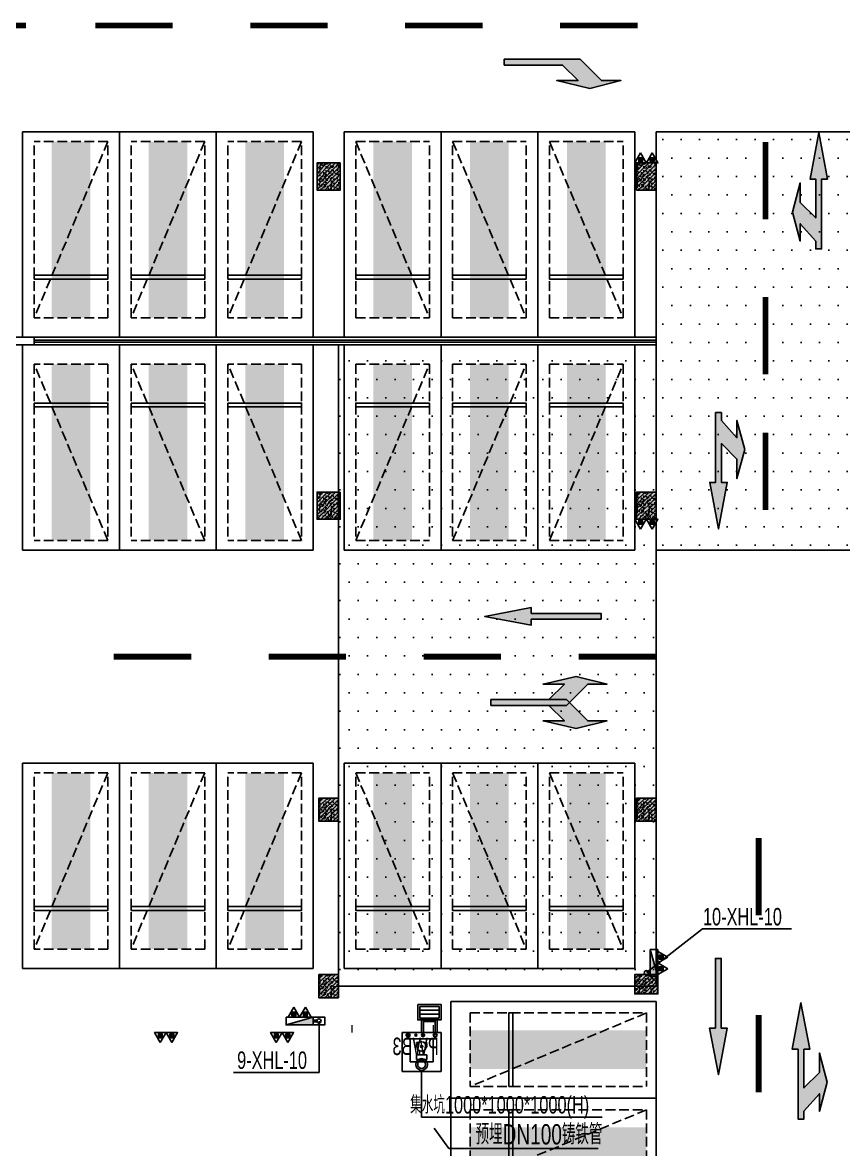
# Model space of a CAD drawing. Extents: x -1338203 to 1886333, y -783476 to 1038610.
# Drawn here: x 701105 to 722294, y -378721 to -349622 of the extents above; entities that cross this region are included whole.
import ezdxf

# ---------------------------------------------------------------- set-up
doc = ezdxf.new("R2010")
doc.units = 0
doc.header["$LTSCALE"] = 1000
doc.header["$MEASUREMENT"] = 0
doc.linetypes.add('A-001-平面B2$0$__DASH', pattern=[0.35, 0.25, -0.1])
doc.linetypes.add('负二层集水坑及排水沟$0$负二层集水坑及排水沟$0$CONTINOUS', pattern=[0])
for name, color, linetype in [('A-001-平面参照B2$0$0A-E-STRS-RAIL', 163, 'Continuous'), ('A-001-平面参照B2$0$0A-ELEV-LINE2', 8, 'Continuous'), ('A-001-平面参照B2$0$AUDIT_D_210610200414-0', 40, 'Continuous'), ('A-001-平面参照B2$0$AUDIT_D_230227194758-1', 52, 'Continuous'), ('A-001-车位参照B2$0$A-001-车位参照B2$0$0A-P-PKNG-CAR(A)', 43, 'Continuous'), ('M001-预留预埋B2$0$0M-A-LD', 4, 'Continuous'), ('p-a-regular', 5, 'Continuous'), ('S001地下二墙柱$0$S001地下二墙柱$0$0S-CC-LINE', 52, 'Continuous'), ('S001地下二墙柱$0$S001地下二墙柱$0$0S-CW-HATCH', 251, 'Continuous'), ('S001地下二墙柱$0$S001地下二墙柱$0$0S-CW-HATCH-UP', 251, 'Continuous'), ('中心线', 42, 'Continuous'), ('地面指向箭头', 7, 'Continuous'), ('负二层消火栓$0$负二层消火栓$0$0P-ACC-FH', 7, 'Continuous'), ('负二层消火栓$0$负二层消火栓$0$0P-DIM-FH', 3, 'Continuous'), ('负二层消火栓$0$负二层消火栓$0$0P-PIPE-FH', 1, 'Continuous'), ('负二层消火栓$0$负二层消火栓$0$0P-VPIPE-FH', 1, 'Continuous'), ('负二层消火栓$0$负二层消火栓$1$0P-EQUIP-FH', 7, 'Continuous'), ('负二层集水坑及排水沟$0$负二层集水坑及排水沟$0$0P-A-LEAD', 3, 'Continuous'), ('负二层集水坑及排水沟$0$负二层集水坑及排水沟$0$P001-预留预埋-B1$0$P001-预留预埋-B1$0$0P-EQUIP-WW', 7, 'Continuous'), ('负二层集水坑及排水沟$0$负二层集水坑及排水沟$0$给排水设备', 7, '负二层集水坑及排水沟$0$负二层集水坑及排水沟$0$CONTINOUS')]:
    doc.layers.add(name, color=color, linetype=linetype)
doc.styles.add('A-001-平面参照B2$0$AAD-TXT', font='AAD-TXT', dxfattribs={"width": 0.7, "bigfont": 'AAD-HZTXT'})
doc.styles.add('负二层消火栓$0$负二层消火栓$0$AAD-S', font='aad-s.shx', dxfattribs={"width": 0.7, "bigfont": 'aad-hztxt.shx'})
doc.styles.add('负二层集水坑及排水沟$0$负二层集水坑及排水沟$0$AAD-S', font='aad-s.shx', dxfattribs={"width": 0.7, "bigfont": 'aad-hztxt.shx'})
doc.styles.add('负二层集水坑及排水沟$0$负二层集水坑及排水沟$0$AAD-TXT', font='AAD-TXT.shx', dxfattribs={"width": 0.7, "height": 3, "bigfont": 'AAD-HZTXT.shx'})
doc.styles.add('负二层集水坑及排水沟$0$负二层集水坑及排水沟$0$P001-预留预埋-B1$0$P001-预留预埋-B1$0$AAD-TXT', font='AAD-TXT.shx', dxfattribs={"width": 0.7, "height": 3, "bigfont": 'AAD-HZTXT.shx'})
pattern_1 = [(0, (-766365.37, 163610.93), (238.125, 476.25), [0, -476.25])]

# ---------------------------------------------------------------- blocks, each defined once
blk = doc.blocks.new('A-001-平面参照B2')
at = {"layer": 'A-001-平面参照B2$0$0A-ELEV-LINE2'}
h = blk.add_hatch(dxfattribs=at)
h.set_pattern_fill('DOTS', color=256, scale=300)
h.set_pattern_definition(pattern_1)
h.paths.add_polyline_path([(-48909, -188836), (-38109, -188836), (-38109, -199636), (-48909, -199636)])
h = blk.add_hatch(dxfattribs=at)
h.set_pattern_fill('DOTS', color=256, scale=300)
h.set_pattern_definition(pattern_1)
h.paths.add_polyline_path([(-57109, -194336), (-57109, -210893), (-48909, -210893), (-48909, -194336)])
at = {"layer": 'A-001-平面参照B2$0$0A-E-STRS-RAIL'}
for points in [[(-48909, -194211), (-64959, -194211)], [(-48909, -194261), (-64959, -194261)]]:
    blk.add_lwpolyline(points, dxfattribs=at)
at = {"layer": 'A-001-平面参照B2$0$AUDIT_D_210610200414-0', "ltscale": 0.002}
for points in [[(-48909, -188836), (-38109, -188836), (-38109, -199636), (-48909, -199636)], [(-57109, -194336), (-57109, -210893), (-48909, -210893), (-48909, -194336)]]:
    blk.add_lwpolyline(points, close=True, dxfattribs=at)
at = {"layer": 'A-001-平面参照B2$0$AUDIT_D_230227194758-1'}
for points in [[(-48909, -194136), (-106109, -194136)], [(-48909, -194336), (-106109, -194336)], [(-64959, -194136), (-64959, -194336)]]:
    blk.add_lwpolyline(points, dxfattribs=at)
at = {"insert": (-48355, -211555), "char_height": 0.2, "width": 0.395, "attachment_point": 1, "style": 'A-001-平面参照B2$0$AAD-TXT'}
blk.add_mtext('（结）', dxfattribs=at)
blk = doc.blocks.new('负二层集水坑及排水沟$0$负二层集水坑及排水沟$0$P001-预留预埋-B1$0$EREF')
at = {"layer": '负二层集水坑及排水沟$0$负二层集水坑及排水沟$0$P001-预留预埋-B1$0$P001-预留预埋-B1$0$0P-EQUIP-WW'}
for p, q in [((81104, 163835), (81104, 163235)), ((81704, 163835), (81104, 163835)), ((81704, 163235), (81704, 163835)), ((81748, 163902), (81730, 163920)), ((81767, 163905), (81733, 163939)), ((81777, 163917), (81745, 163949)), ((81274, 163735), (81337, 163735)), ((81274, 163735), (81274, 163719)), ((81274, 163719), (81317, 163719)), ((81274, 163706), (81306, 163706)), ((81274, 163706), (81274, 163615)), ((81274, 163615), (81285, 163615)), ((81471, 163735), (81534, 163735)), ((81491, 163719), (81534, 163719)), ((81502, 163706), (81534, 163706)), ((81523, 163615), (81534, 163615)), ((81534, 163735), (81534, 163719)), ((81534, 163706), (81534, 163615)), ((81270, 163416), (81538, 163416)), ((81270, 163416), (81270, 163295)), ((81270, 163295), (81538, 163295)), ((81328, 163289), (81480, 163289)), ((81328, 163289), (81328, 163280)), ((81328, 163280), (81480, 163280)), ((81345, 163529), (81345, 163416)), ((81345, 163295), (81345, 163289)), ((81345, 163280), (81345, 163252)), ((81463, 163529), (81463, 163416)), ((81463, 163295), (81463, 163289)), ((81463, 163280), (81463, 163252)), ((81480, 163289), (81480, 163280)), ((81538, 163416), (81538, 163295)), ((81104, 163235), (81704, 163235))]:
    blk.add_line(p, q, dxfattribs=at)
blk.add_lwpolyline([(80904, 163992), (80904, 162992), (81904, 162992), (81904, 163992)], close=True, dxfattribs=at)
for centre, radius in [((81054, 163926), 50), ((81054, 163926), 35), ((81369, 163926), 40), ((81369, 163926), 25), ((81554, 163926), 25), ((81554, 163926), 15), ((81754, 163926), 50), ((81754, 163926), 25), ((81404, 163635), 121), ((81404, 163635), 27), ((81404, 163170), 151), ((81404, 163170), 102)]:
    blk.add_circle(centre, radius, dxfattribs=at)
at = {"layer": '负二层集水坑及排水沟$0$负二层集水坑及排水沟$0$P001-预留预埋-B1$0$P001-预留预埋-B1$0$0P-EQUIP-WW', "style": '负二层集水坑及排水沟$0$负二层集水坑及排水沟$0$P001-预留预埋-B1$0$P001-预留预埋-B1$0$AAD-TXT', "width": 0.7}
blk.add_text('PWB3', height=450, dxfattribs=at).set_placement((80962, 163414, 3000))
blk = doc.blocks.new('负二层集水坑及排水沟')
at = {"layer": '负二层集水坑及排水沟$0$负二层集水坑及排水沟$0$给排水设备'}
h = blk.add_hatch(dxfattribs=at)
h.set_pattern_fill('STEEL', color=256, scale=150, angle=495)
h.set_pattern_definition([(180, (-263138.75, -252459.28), (-2e-05, -238.125), []), (180, (-263222.94, -252543.47), (-2e-05, -238.125), [])])
h.paths.add_polyline_path([(-54909, -211766), (-54609, -211766), (-54609, -211893), (-54909, -211893)])
at = {"layer": '负二层集水坑及排水沟$0$负二层集水坑及排水沟$0$0P-A-LEAD'}
for p, q in [((-54959, -213093), (-54959, -214272)), ((-54959, -214272), (-50300, -214272)), ((-54635, -214562), (-54259, -215086)), ((-54259, -215086), (-50399, -215086))]:
    blk.add_line(p, q, dxfattribs=at)
at = {"layer": '负二层集水坑及排水沟$0$负二层集水坑及排水沟$0$给排水设备'}
for p, q in [((-54509, -211516), (-55009, -211516)), ((-54509, -211616), (-55009, -211616))]:
    blk.add_line(p, q, dxfattribs=at)
for points in [[(-55059, -211366), (-54459, -211366), (-54459, -211766), (-55059, -211766)], [(-55009, -211416), (-54509, -211416), (-54509, -211716), (-55009, -211716)], [(-54959, -212093), (-54959, -211766), (-54559, -211766), (-54559, -212093)], [(-54909, -211766), (-54609, -211766), (-54609, -212093), (-54909, -212093)]]:
    blk.add_lwpolyline(points, close=True, dxfattribs=at)
at = {"layer": '负二层集水坑及排水沟$0$负二层集水坑及排水沟$0$给排水设备', "xscale": -1}
blk.add_blockref('负二层集水坑及排水沟$0$负二层集水坑及排水沟$0$P001-预留预埋-B1$0$EREF', (26445, -376086), dxfattribs=at)
at = {"layer": '负二层集水坑及排水沟$0$负二层集水坑及排水沟$0$0P-A-LEAD', "color": 7, "width": 0.7}
for s, height, style, p in [('集水坑1000*1000*1000(H)', 450, '负二层集水坑及排水沟$0$负二层集水坑及排水沟$0$AAD-S', (-55255, -214182)), ('预埋DN100铸铁管', 525, '负二层集水坑及排水沟$0$负二层集水坑及排水沟$0$AAD-TXT', (-53566, -214981))]:
    blk.add_text(s, height=height, dxfattribs=dict(at, style=style)).set_placement(p)
blk = doc.blocks.new('M001-预留预埋B2')
at = {"layer": 'M001-预留预埋B2$0$0M-A-LD', "elevation": 3000}
blk.add_lwpolyline([(-54657, -211893, 0, 0, 0), (-56757, -211893, 30, 30, 0), (-56757, -212094, 0, 0, 0), (-54657, -212093, 30, 30, 0), (-54657, -211895, 30, 30, 0)], format="xyseb", dxfattribs=at)
blk = doc.blocks.new('负二层消火栓$0$负二层消火栓$1$$TwtSys$00000546')
h = blk.add_hatch()
h.set_pattern_fill('ANSI31', color=256, scale=200, style=0)
h.set_pattern_definition([(45, (-38543.802, -6670.83), (-17.67767, 17.67767), [])])
h.paths.add_polyline_path([(-65, 174), (65, 174), (65, 44), (-65, 44)])
for points in [[(0, 344), (-198, 0), (198, 0)], [(-65, 174), (65, 174), (65, 44), (-65, 44)]]:
    blk.add_lwpolyline(points, close=True)
blk = doc.blocks.new('负二层消火栓$0$负二层消火栓$0$$TwtSys$00000434')
for p, q in [((-0.5, 0.5), (-0.5, -0.5)), ((-0.5, -0.5), (0.5, 0.5)), ((0.5, 0.5), (-0.5, 0.5)), ((0.5, -0.5), (0.5, 0.5)), ((-0.5, -0.5), (0.5, -0.5))]:
    blk.add_line(p, q)
blk.add_solid([(0.5, -0.5), (0.5, 0.5), (-0.5, -0.5)])
blk = doc.blocks.new('负二层消火栓')
at = {"layer": '负二层消火栓$0$负二层消火栓$0$0P-ACC-FH', "elevation": 0}
blk.add_lwpolyline([(-58458, -211693), (-58458, -211893), (-57459, -211893), (-57459, -211693)], close=True, dxfattribs=at)
at = {"layer": '负二层消火栓$0$负二层消火栓$0$0P-DIM-FH'}
for p, q in [((-49159, -210543, 0), (-47712, -209414, 0)), ((-47712, -209414, 0), (-45414, -209414, 0)), ((-57608, -211793), (-57608, -213119)), ((-57608, -213119), (-59811, -213119))]:
    blk.add_line(p, q, dxfattribs=at)
at = {"layer": '负二层消火栓$0$负二层消火栓$0$0P-PIPE-FH', "linetype": 'Continuous', "const_width": 82.5}
for points in [[(-49106, -210543), (-49059, -210543)], [(-57661, -211793), (-57758, -211793)]]:
    blk.add_lwpolyline(points, dxfattribs=at)
at = {"layer": '负二层消火栓$0$负二层消火栓$0$0P-VPIPE-FH', "linetype": 'Continuous'}
for centre in [(-49159, -210543), (-57608, -211793)]:
    blk.add_circle(centre, 52.5, dxfattribs=at)
at = {"layer": '负二层消火栓$0$负二层消火栓$0$0P-ACC-FH', "xscale": -700, "yscale": -200, "zscale": 700}
for p, rotation in [((-48959, -210293), 90), ((-58108, -211793), 180)]:
    blk.add_blockref('负二层消火栓$0$负二层消火栓$0$$TwtSys$00000434', p, dxfattribs=dict(at, rotation=rotation))
at = {"layer": '负二层消火栓$0$负二层消火栓$1$0P-EQUIP-FH', "yscale": 0.75, "zscale": 0.75}
for p, xscale in [((-49308, -189636), 0.75), ((-49010, -189636), 0.75), ((-58257, -211693, 800), -0.75), ((-57960, -211693, 800), -0.75)]:
    blk.add_blockref('负二层消火栓$0$负二层消火栓$1$$TwtSys$00000546', p, dxfattribs=dict(at, xscale=xscale))
at = {"layer": '负二层消火栓$0$负二层消火栓$1$0P-EQUIP-FH', "xscale": -0.75, "yscale": 0.75, "zscale": 0.75}
for p, rotation in [((-49308, -198836), 180), ((-49010, -198836), 180), ((-48859, -210145, 800), 270), ((-48859, -210442, 800), 270), ((-61705, -212093), 180), ((-61408, -212093), 180), ((-58710, -212093), 180), ((-58412, -212093), 180)]:
    blk.add_blockref('负二层消火栓$0$负二层消火栓$1$$TwtSys$00000546', p, dxfattribs=dict(at, rotation=rotation))
at = {"layer": '负二层消火栓$0$负二层消火栓$0$0P-DIM-FH', "color": 7, "style": '负二层消火栓$0$负二层消火栓$0$AAD-S', "width": 0.7}
for s, p in [('10-XHL-10', (-47697, -209324, 0)), ('9-XHL-10', (-59721, -213029))]:
    blk.add_text(s, height=450, dxfattribs=at).set_placement(p)
blk = doc.blocks.new('S001地下二墙柱')
at = {"layer": 'S001地下二墙柱$0$S001地下二墙柱$0$0S-CW-HATCH'}
h = blk.add_hatch(color=256, dxfattribs=at)
h.dxf.hatch_style = 1
h.paths.add_polyline_path([(-57059, -189636), (-57659, -189636), (-57659, -190336), (-57059, -190336)])
h = blk.add_hatch(color=256, dxfattribs=at)
h.dxf.hatch_style = 1
h.paths.add_polyline_path([(-48909, -189636), (-49409, -189636), (-49409, -190336), (-48909, -190336)])
h = blk.add_hatch(color=256, dxfattribs=at)
h.dxf.hatch_style = 1
h.paths.add_polyline_path([(-57059, -198136), (-57659, -198136), (-57659, -198836), (-57059, -198836)])
h = blk.add_hatch(color=256, dxfattribs=at)
h.dxf.hatch_style = 1
h.paths.add_polyline_path([(-48909, -198136), (-49409, -198136), (-49409, -198836), (-48909, -198836)])
h = blk.add_hatch(color=256, dxfattribs=at)
h.dxf.hatch_style = 1
h.paths.add_polyline_path([(-57109, -206036), (-57609, -206036), (-57609, -206636), (-57109, -206636)])
h = blk.add_hatch(color=256, dxfattribs=at)
h.dxf.hatch_style = 1
h.paths.add_polyline_path([(-48909, -206036), (-49409, -206036), (-49409, -206636), (-48909, -206636)])
h = blk.add_hatch(color=256, dxfattribs=at)
h.dxf.hatch_style = 1
h.paths.add_polyline_path([(-57109, -210593), (-57609, -210593), (-57609, -211193), (-57109, -211193)])
h = blk.add_hatch(color=256, dxfattribs=at)
h.dxf.hatch_style = 1
h.paths.add_polyline_path([(-48859, -210593), (-49459, -210593), (-49459, -211093), (-48859, -211093)])
at = {"layer": 'S001地下二墙柱$0$S001地下二墙柱$0$0S-CW-HATCH-UP'}
h = blk.add_hatch(dxfattribs=at)
h.set_pattern_fill('钢筋混凝土', color=256, scale=30)
h.set_pattern_definition([(45, (-24798.035, -180784.16), (-53.03301, 53.03301), []), (50, (-24798.04, -180784.16), (215.1781, -18.8256), [22.5, -247.5]), (355, (-24798.04, -180784.16), (-41.6254, 225.6576), [18, -198]), (100.4514, (-24780.1, -180785.73), (173.5528, 206.8319), [19.122, -210.3426]), (46.1842, (-24798.04, -180724.16), (320.1723, -49.6557), [33.75, -371.25]), (96.6356, (-24771.35, -180728.3), (280.3988, 292.2354), [28.683, -315.514]), (351.1842, (-24798.04, -180724.16), (280.3986, 292.2356), [27, -297]), (21, (-24768.04, -180739.16), (179.0721, -120.7857), [22.5, -247.5]), (326, (-24768.04, -180739.16), (72.9946, 217.545), [18, -198]), (71.4514, (-24753.11, -180749.23), (252.0668, 96.7591), [19.122, -210.3426]), (37.5, (-24798.035, -180784.16), (3.64796, 99.86816), [0, -195.6, 0, -201, 0, -198.75]), (7.5, (-24798.04, -180784.16), (78.92086, 118.3235), [0, -114.6, 0, -191.1, 0, -75.75]), (327.5, (-24864.935, -180784.16), (160.14673, -6.76646), [0, -75, 0, -234, 0, -310.5]), (317.5, (-24894.94, -180784.16), (174.95585, 30.0315), [0, -97.5, 0, -155.4, 0, -220.5])])
h.paths.add_polyline_path([(-57059, -189636), (-57659, -189636), (-57659, -190336), (-57059, -190336)])
h = blk.add_hatch(dxfattribs=at)
h.set_pattern_fill('钢筋混凝土', color=256, scale=30)
h.set_pattern_definition([(45, (-16598.03, -180784.16), (-53.03301, 53.03301), []), (50, (-16598.03, -180784.16), (215.1781, -18.8256), [22.5, -247.5]), (355, (-16598.03, -180784.16), (-41.6254, 225.6576), [18, -198]), (100.4514, (-16580.1, -180785.73), (173.5528, 206.8319), [19.122, -210.3426]), (46.1842, (-16598.03, -180724.16), (320.1723, -49.6557), [33.75, -371.25]), (96.6356, (-16571.35, -180728.3), (280.3988, 292.2354), [28.683, -315.514]), (351.1842, (-16598.03, -180724.16), (280.3986, 292.2356), [27, -297]), (21, (-16568.03, -180739.16), (179.0721, -120.7857), [22.5, -247.5]), (326, (-16568.03, -180739.16), (72.9946, 217.545), [18, -198]), (71.4514, (-16553.1, -180749.23), (252.0668, 96.7591), [19.122, -210.3426]), (37.5, (-16598.03, -180784.16), (3.64796, 99.86816), [0, -195.6, 0, -201, 0, -198.75]), (7.5, (-16598.03, -180784.16), (78.92086, 118.3235), [0, -114.6, 0, -191.1, 0, -75.75]), (327.5, (-16664.93, -180784.16), (160.14673, -6.76646), [0, -75, 0, -234, 0, -310.5]), (317.5, (-16694.93, -180784.16), (174.95585, 30.0315), [0, -97.5, 0, -155.4, 0, -220.5])])
h.paths.add_polyline_path([(-48909, -189636), (-49409, -189636), (-49409, -190336), (-48909, -190336)])
h = blk.add_hatch(dxfattribs=at)
h.set_pattern_fill('钢筋混凝土', color=256, scale=30)
h.set_pattern_definition([(45, (-24798.03, -189184.16), (-53.03301, 53.03301), []), (50, (-24798.03, -189184.16), (215.1781, -18.8256), [22.5, -247.5]), (355, (-24798.03, -189184.16), (-41.6254, 225.6576), [18, -198]), (100.4514, (-24780.1, -189185.73), (173.5528, 206.8319), [19.122, -210.3426]), (46.1842, (-24798.03, -189124.16), (320.1723, -49.6557), [33.75, -371.25]), (96.6356, (-24771.35, -189128.3), (280.3988, 292.2354), [28.683, -315.514]), (351.1842, (-24798.03, -189124.16), (280.3986, 292.2356), [27, -297]), (21, (-24768.03, -189139.16), (179.0721, -120.7857), [22.5, -247.5]), (326, (-24768.03, -189139.16), (72.9946, 217.545), [18, -198]), (71.4514, (-24753.1, -189149.23), (252.0668, 96.7591), [19.122, -210.3426]), (37.5, (-24798.03, -189184.16), (3.64796, 99.86816), [0, -195.6, 0, -201, 0, -198.75]), (7.5, (-24798.03, -189184.16), (78.92086, 118.3235), [0, -114.6, 0, -191.1, 0, -75.75]), (327.5, (-24864.93, -189184.16), (160.14673, -6.76646), [0, -75, 0, -234, 0, -310.5]), (317.5, (-24894.93, -189184.16), (174.95585, 30.0315), [0, -97.5, 0, -155.4, 0, -220.5])])
h.paths.add_polyline_path([(-57059, -198136), (-57659, -198136), (-57659, -198836), (-57059, -198836)])
h = blk.add_hatch(dxfattribs=at)
h.set_pattern_fill('钢筋混凝土', color=256, scale=30)
h.set_pattern_definition([(45, (-16598.03, -189184.16), (-53.03301, 53.03301), []), (50, (-16598.03, -189184.16), (215.1781, -18.8256), [22.5, -247.5]), (355, (-16598.03, -189184.16), (-41.6254, 225.6576), [18, -198]), (100.4514, (-16580.1, -189185.73), (173.5528, 206.8319), [19.122, -210.3426]), (46.1842, (-16598.03, -189124.16), (320.1723, -49.6557), [33.75, -371.25]), (96.6356, (-16571.35, -189128.3), (280.3988, 292.2354), [28.683, -315.514]), (351.1842, (-16598.03, -189124.16), (280.3986, 292.2356), [27, -297]), (21, (-16568.03, -189139.16), (179.0721, -120.7857), [22.5, -247.5]), (326, (-16568.03, -189139.16), (72.9946, 217.545), [18, -198]), (71.4514, (-16553.1, -189149.23), (252.0668, 96.7591), [19.122, -210.3426]), (37.5, (-16598.03, -189184.16), (3.64796, 99.86816), [0, -195.6, 0, -201, 0, -198.75]), (7.5, (-16598.03, -189184.16), (78.92086, 118.3235), [0, -114.6, 0, -191.1, 0, -75.75]), (327.5, (-16664.93, -189184.16), (160.14673, -6.76646), [0, -75, 0, -234, 0, -310.5]), (317.5, (-16694.93, -189184.16), (174.95585, 30.0315), [0, -97.5, 0, -155.4, 0, -220.5])])
h.paths.add_polyline_path([(-48909, -198136), (-49409, -198136), (-49409, -198836), (-48909, -198836)])
h = blk.add_hatch(dxfattribs=at)
h.set_pattern_fill('钢筋混凝土', color=256, scale=30)
h.set_pattern_definition([(45, (-24798.03, -197084.16), (-53.03301, 53.03301), []), (50, (-24798.03, -197084.16), (215.1781, -18.8256), [22.5, -247.5]), (355, (-24798.03, -197084.16), (-41.6254, 225.6576), [18, -198]), (100.4514, (-24780.1, -197085.73), (173.5528, 206.8319), [19.122, -210.3426]), (46.1842, (-24798.03, -197024.16), (320.1723, -49.6557), [33.75, -371.25]), (96.6356, (-24771.35, -197028.3), (280.3988, 292.2354), [28.683, -315.514]), (351.1842, (-24798.03, -197024.16), (280.3986, 292.2356), [27, -297]), (21, (-24768.03, -197039.16), (179.0721, -120.7857), [22.5, -247.5]), (326, (-24768.03, -197039.16), (72.9946, 217.545), [18, -198]), (71.4514, (-24753.1, -197049.23), (252.0668, 96.7591), [19.122, -210.3426]), (37.5, (-24798.03, -197084.16), (3.64796, 99.86816), [0, -195.6, 0, -201, 0, -198.75]), (7.5, (-24798.03, -197084.16), (78.92086, 118.3235), [0, -114.6, 0, -191.1, 0, -75.75]), (327.5, (-24864.93, -197084.16), (160.14673, -6.76646), [0, -75, 0, -234, 0, -310.5]), (317.5, (-24894.93, -197084.16), (174.95585, 30.0315), [0, -97.5, 0, -155.4, 0, -220.5])])
h.paths.add_polyline_path([(-57109, -206036), (-57609, -206036), (-57609, -206636), (-57109, -206636)])
h = blk.add_hatch(dxfattribs=at)
h.set_pattern_fill('钢筋混凝土', color=256, scale=30)
h.set_pattern_definition([(45, (-16598.03, -197084.16), (-53.03301, 53.03301), []), (50, (-16598.03, -197084.16), (215.1781, -18.8256), [22.5, -247.5]), (355, (-16598.03, -197084.16), (-41.6254, 225.6576), [18, -198]), (100.4514, (-16580.1, -197085.73), (173.5528, 206.8319), [19.122, -210.3426]), (46.1842, (-16598.03, -197024.16), (320.1723, -49.6557), [33.75, -371.25]), (96.6356, (-16571.35, -197028.3), (280.3988, 292.2354), [28.683, -315.514]), (351.1842, (-16598.03, -197024.16), (280.3986, 292.2356), [27, -297]), (21, (-16568.03, -197039.16), (179.0721, -120.7857), [22.5, -247.5]), (326, (-16568.03, -197039.16), (72.9946, 217.545), [18, -198]), (71.4514, (-16553.1, -197049.23), (252.0668, 96.7591), [19.122, -210.3426]), (37.5, (-16598.03, -197084.16), (3.64796, 99.86816), [0, -195.6, 0, -201, 0, -198.75]), (7.5, (-16598.03, -197084.16), (78.92086, 118.3235), [0, -114.6, 0, -191.1, 0, -75.75]), (327.5, (-16664.93, -197084.16), (160.14673, -6.76646), [0, -75, 0, -234, 0, -310.5]), (317.5, (-16694.93, -197084.16), (174.95585, 30.0315), [0, -97.5, 0, -155.4, 0, -220.5])])
h.paths.add_polyline_path([(-48909, -206036), (-49409, -206036), (-49409, -206636), (-48909, -206636)])
h = blk.add_hatch(dxfattribs=at)
h.set_pattern_fill('钢筋混凝土', color=256, scale=30)
h.set_pattern_definition([(45, (-24798.03, -201641.76), (-53.03301, 53.03301), []), (50, (-24798.03, -201641.76), (215.1781, -18.8256), [22.5, -247.5]), (355, (-24798.03, -201641.76), (-41.6254, 225.6576), [18, -198]), (100.4514, (-24780.1, -201643.33), (173.5528, 206.8319), [19.122, -210.3426]), (46.1842, (-24798.03, -201581.76), (320.1723, -49.6557), [33.75, -371.25]), (96.6356, (-24771.35, -201585.9), (280.3988, 292.2354), [28.683, -315.514]), (351.1842, (-24798.03, -201581.76), (280.3986, 292.2356), [27, -297]), (21, (-24768.03, -201596.76), (179.0721, -120.7857), [22.5, -247.5]), (326, (-24768.03, -201596.76), (72.9946, 217.545), [18, -198]), (71.4514, (-24753.1, -201606.83), (252.0668, 96.7591), [19.122, -210.3426]), (37.5, (-24798.03, -201641.76), (3.64796, 99.86816), [0, -195.6, 0, -201, 0, -198.75]), (7.5, (-24798.03, -201641.76), (78.92086, 118.3235), [0, -114.6, 0, -191.1, 0, -75.75]), (327.5, (-24864.93, -201641.76), (160.14673, -6.76646), [0, -75, 0, -234, 0, -310.5]), (317.5, (-24894.93, -201641.76), (174.95585, 30.0315), [0, -97.5, 0, -155.4, 0, -220.5])])
h.paths.add_polyline_path([(-57109, -210593), (-57609, -210593), (-57609, -211193), (-57109, -211193)])
h = blk.add_hatch(dxfattribs=at)
h.set_pattern_fill('钢筋混凝土', color=256, scale=30)
h.set_pattern_definition([(45, (-16548.03, -201641.76), (-53.03301, 53.03301), []), (50, (-16548.03, -201641.76), (215.1781, -18.8256), [22.5, -247.5]), (355, (-16548.03, -201641.76), (-41.6254, 225.6576), [18, -198]), (100.4514, (-16530.1, -201643.33), (173.5528, 206.8319), [19.122, -210.3426]), (46.1842, (-16548.03, -201581.76), (320.1723, -49.6557), [33.75, -371.25]), (96.6356, (-16521.35, -201585.9), (280.3988, 292.2354), [28.683, -315.514]), (351.1842, (-16548.03, -201581.76), (280.3986, 292.2356), [27, -297]), (21, (-16518.03, -201596.76), (179.0721, -120.7857), [22.5, -247.5]), (326, (-16518.03, -201596.76), (72.9946, 217.545), [18, -198]), (71.4514, (-16503.1, -201606.83), (252.0668, 96.7591), [19.122, -210.3426]), (37.5, (-16548.03, -201641.76), (3.64796, 99.86816), [0, -195.6, 0, -201, 0, -198.75]), (7.5, (-16548.03, -201641.76), (78.92086, 118.3235), [0, -114.6, 0, -191.1, 0, -75.75]), (327.5, (-16614.93, -201641.76), (160.14673, -6.76646), [0, -75, 0, -234, 0, -310.5]), (317.5, (-16644.93, -201641.76), (174.95585, 30.0315), [0, -97.5, 0, -155.4, 0, -220.5])])
h.paths.add_polyline_path([(-48859, -210593), (-49459, -210593), (-49459, -211093), (-48859, -211093)])
at = {"layer": 'S001地下二墙柱$0$S001地下二墙柱$0$0S-CC-LINE', "color": 30}
for points in [[(-57059, -189636), (-57659, -189636), (-57659, -190336), (-57059, -190336)], [(-57059, -198136), (-57659, -198136), (-57659, -198836), (-57059, -198836)]]:
    blk.add_lwpolyline(points, close=True, dxfattribs=at)
at = {"layer": 'S001地下二墙柱$0$S001地下二墙柱$0$0S-CC-LINE', "color": 4}
for points in [[(-48909, -189636), (-49409, -189636), (-49409, -190336), (-48909, -190336)], [(-48909, -198136), (-49409, -198136), (-49409, -198836), (-48909, -198836)]]:
    blk.add_lwpolyline(points, close=True, dxfattribs=at)
at = {"layer": 'S001地下二墙柱$0$S001地下二墙柱$0$0S-CC-LINE', "color": 1}
for points in [[(-57109, -206036), (-57609, -206036), (-57609, -206636), (-57109, -206636)], [(-48909, -206036), (-49409, -206036), (-49409, -206636), (-48909, -206636)], [(-57109, -210593), (-57609, -210593), (-57609, -211193), (-57109, -211193)], [(-48859, -210593), (-49459, -210593), (-49459, -211093), (-48859, -211093)]]:
    blk.add_lwpolyline(points, close=True, dxfattribs=at)
blk = doc.blocks.new('左转或右转')
at = {"layer": '地面指向箭头'}
blk.add_hatch(color=251, dxfattribs=at).paths.add_polyline_path([(3221046, 2451667), (3221247, 2450864), (3221247, 2451366), (3221799, 2451918), (3221799, 2453874), (3221648, 2453874), (3221648, 2452369), (3221247, 2451968), (3221247, 2452519)])
at = {"layer": '地面指向箭头', "color": 251}
blk.add_lwpolyline([(3221247, 2450864), (3221046, 2451667), (3221247, 2452519), (3221247, 2451968), (3221648, 2452369), (3221648, 2453874), (3221799, 2453874), (3221799, 2451918), (3221247, 2451366), (3221247, 2450864), (3221247, 2451366)], dxfattribs=at)
blk = doc.blocks.new('直行右转或左转')
at = {"layer": '地面指向箭头'}
blk.add_hatch(color=251, dxfattribs=at).paths.add_polyline_path([(3219528, 2452519), (3218327, 2452294), (3218327, 2452444), (3217325, 2452444), (3217726, 2452044), (3218227, 2452044), (3217476, 2451843), (3216725, 2452044), (3217175, 2452044), (3216725, 2452444), (3216524, 2452444), (3216524, 2452594), (3218327, 2452594), (3218327, 2452745)])
at = {"layer": '地面指向箭头', "color": 251}
blk.add_lwpolyline([(3216725, 2452044), (3217175, 2452044), (3216725, 2452044), (3217476, 2451843), (3218227, 2452044), (3217726, 2452044), (3217325, 2452444), (3218327, 2452444), (3218327, 2452294), (3219528, 2452519), (3218327, 2452745), (3218327, 2452594), (3216524, 2452594), (3216524, 2452444), (3216725, 2452444), (3217175, 2452044)], dxfattribs=at)
blk = doc.blocks.new('左转加右转')
at = {"layer": '地面指向箭头'}
for points in [[(3220885, 2465747), (3221085, 2466547), (3221085, 2466047), (3221635, 2465497), (3221635, 2463547), (3221485, 2463547), (3221485, 2465047), (3221085, 2465447), (3221085, 2464897)], [(3222235, 2465747), (3222035, 2466547), (3222035, 2466047), (3221485, 2465497), (3221485, 2463547), (3221635, 2463547), (3221635, 2465047), (3222035, 2465447), (3222035, 2464897)]]:
    blk.add_hatch(color=251, dxfattribs=at).paths.add_polyline_path(points)
at = {"layer": '地面指向箭头', "color": 251}
for points in [[(3221085, 2466547), (3220885, 2465747), (3221085, 2464897), (3221085, 2465447), (3221485, 2465047), (3221485, 2463547), (3221635, 2463547), (3221635, 2465497), (3221085, 2466047), (3221085, 2466547), (3221085, 2466047)], [(3222035, 2466547), (3222235, 2465747), (3222035, 2464897), (3222035, 2465447), (3221635, 2465047), (3221635, 2463547), (3221485, 2463547), (3221485, 2465497), (3222035, 2466047), (3222035, 2466547), (3222035, 2466047)]]:
    blk.add_lwpolyline(points, dxfattribs=at)
blk = doc.blocks.new('直行')
at = {"layer": '地面指向箭头'}
blk.add_hatch(color=251, dxfattribs=at).paths.add_polyline_path([(-29241, 4059962), (-29466, 4058762), (-29316, 4058762), (-29316, 4056961), (-29166, 4056961), (-29166, 4058762), (-29016, 4058762)])
at = {"layer": '地面指向箭头', "color": 251}
blk.add_lwpolyline([(-29316, 4058762), (-29316, 4056961), (-29316, 4058762), (-29316, 4058762), (-29466, 4058762), (-29241, 4059962), (-29016, 4058762), (-29166, 4058762), (-29166, 4056961), (-29316, 4056961), (-29316, 4056961)], dxfattribs=at)
blk = doc.blocks.new('A$C3d42903c')
at = {"layer": '中心线', "color": 251, "const_width": 150}
for points in [[(286544, 179542), (288544, 179542)], [(290335, 179542), (292335, 179542)], [(294335, 179542), (296335, 179542)], [(298335, 179542), (300335, 179542)], [(302335, 179542), (304335, 179542)], [(307635, 176532), (307635, 174532)], [(307635, 172532), (307635, 170532)], [(307635, 169029), (307635, 167029)], [(290812, 163242), (292812, 163242)], [(294812, 163242), (296812, 163242)], [(298812, 163242), (300812, 163242)], [(302812, 163242), (304812, 163242)], [(307460, 158562), (307460, 156562)], [(307460, 153989), (307460, 151989)]]:
    blk.add_lwpolyline(points, dxfattribs=at)
at = {"layer": '地面指向箭头', "color": 251, "linetype": 'Continuous', "rotation": 90}
for name, p in [('左转或右转', (2754766, -3043129)), ('直行右转或左转', (2761070, -3065220))]:
    blk.add_blockref(name, p, dxfattribs=at)
at = {"layer": '地面指向箭头', "color": 251, "linetype": 'Continuous'}
for name, p, xscale, rotation in [('直行右转或左转', (-2143509, -3042752), -1, 270), ('直行右转或左转', (2758943, 3386069), -1.000000000000001, 90), ('左转加右转', (-2163000, -3059501), -1, 270)]:
    blk.add_blockref(name, p, dxfattribs=dict(at, xscale=xscale, rotation=rotation))
at = {"layer": '地面指向箭头', "color": 251}
for p, rotation in [((4360352, 193524), 90), ((277178, 4212413), 180)]:
    blk.add_blockref('直行', p, dxfattribs=dict(at, rotation=rotation))
blk = doc.blocks.new('A-001-车位参照B2$0$A-001-车位参照B2$0$ddd')
for p, q in [((0, 2500), (5300, 2500)), ((0, 2500), (0, 0)), ((5300, 2500), (5300, 0)), ((0, 0), (5300, 0))]:
    blk.add_line(p, q)
at = {"linetype": 'A-001-平面B2$0$__DASH'}
for p, q in [((500, 2200), (500, 300)), ((500, 2200), (5050, 2200)), ((5050, 2200), (5050, 300)), ((500, 300), (5050, 300))]:
    blk.add_line(p, q, dxfattribs=at)
blk.add_lwpolyline([(5050, 2200), (500, 300)], dxfattribs=at)
blk.add_lwpolyline([(1500, 300), (1500, 2200), (1600, 2200), (1600, 300)], close=True)
at = {"layer": 'p-a-regular', "ltscale": 0.002, "const_width": 1000}
blk.add_lwpolyline([(5050, 1250), (500, 1250)], dxfattribs=at)

msp = doc.modelspace()

# ---------------------------------------------------------------- block references
at = {"ltscale": 0.002}
for name, p in [('S001地下二墙柱', (766365.4, -163610.9)), ('负二层集水坑及排水沟', (766365.4, -163610.9)), ('M001-预留预埋B2', (766365.4, -163610.9)), ('负二层消火栓', (766365.4, -163610.9)), ('A$C3d42903c', (412646.2, -529238.7))]:
    msp.add_blockref(name, p, dxfattribs=at)
msp.add_blockref('A-001-平面参照B2', (766365.4, -163610.9))
at = {"color": 0, "ltscale": 0.002}
msp.add_blockref('M001-预留预埋B2', (766365.4, -163610.9), dxfattribs=at)
at = {"layer": 'A-001-车位参照B2$0$A-001-车位参照B2$0$0A-P-PKNG-CAR(A)', "linetype": 'Continuous', "xscale": -1}
for p, rotation in [((701106.6, -357746.5), 269.9972764593918), ((703606.6, -357746.5), 269.9972764593918), ((706106.6, -357746.5), 269.9972764593918), ((711906.6, -357946.5), 89.99727645939184), ((714406.6, -357946.5), 89.99727645939184), ((716906.6, -357946.5), 89.99727645939184), ((701106.6, -374046.5), 269.9972764593918), ((703606.6, -374046.5), 269.9972764593918), ((706106.6, -374046.5), 269.9972764593918)]:
    msp.add_blockref('A-001-车位参照B2$0$A-001-车位参照B2$0$ddd', p, dxfattribs=dict(at, rotation=rotation))
at = {"layer": 'A-001-车位参照B2$0$A-001-车位参照B2$0$0A-P-PKNG-CAR(A)', "linetype": 'Continuous'}
for p, rotation in [((711906.6, -357746.5), 90.00272354060814), ((714406.6, -357746.5), 90.00272354060814), ((716906.6, -357746.5), 90.00272354060814), ((701106.6, -357946.5), 270.0027235406081), ((703606.6, -357946.5), 270.0027235406081), ((706106.6, -357946.5), 270.0027235406081), ((711906.6, -374046.5), 90.00272354060814), ((714406.6, -374046.5), 90.00272354060814), ((716906.6, -374046.5), 90.00272354060814), ((712156.6, -377396.5), 0.002723540608127228), ((712156.6, -379896.5), 0.002723540608127228)]:
    msp.add_blockref('A-001-车位参照B2$0$A-001-车位参照B2$0$ddd', p, dxfattribs=dict(at, rotation=rotation))

doc.saveas('drawing.dxf')
